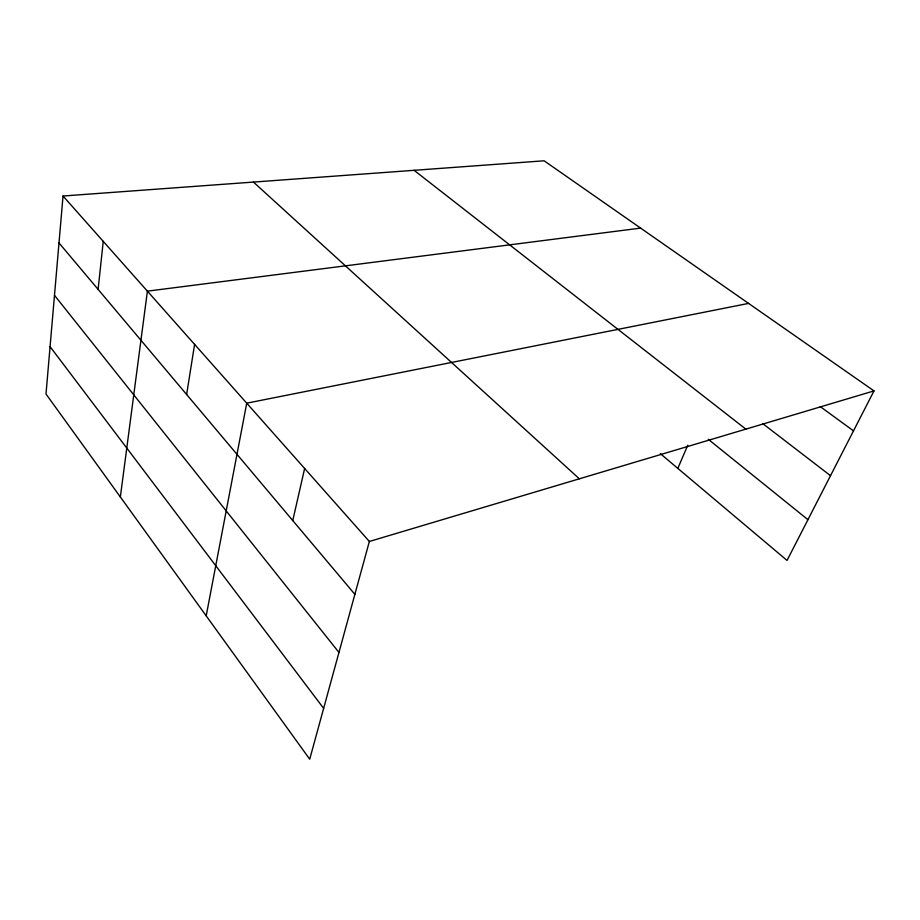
<?xml version="1.0" encoding="UTF-8"?>
<svg xmlns="http://www.w3.org/2000/svg" width="920" height="920" viewBox="0 0 920 920"><rect width="100%" height="100%" fill="white"/><g stroke="black" fill="none" stroke-linecap="round" stroke-linejoin="round"><path stroke-width="1.38" d="M63.032 196.017L46 394.013L309.718 759.207L369.357 541.466L63.032 196.017L544.122 160.793L874 390.897L787.048 560.429L660.341 453.652M98.106 289.374L103.247 241.362M120.347 496.972L147.395 291.157L640.642 228.114M186.633 394.519L194.591 344.367M206.195 615.848L246.732 403.178L748.569 303.404M292.755 520.57L304.647 468.487M677.821 468.383L687.746 445.245M369.357 541.466L874 390.897M820.226 406.582L853.495 430.882M762.956 423.775L830.519 475.686M414.092 170.303L745.844 429.134M708.25 439.277L807.944 519.673M253.425 182.068L579.347 478.814M58.995 242.926L354.878 594.343M54.487 295.332L338.962 652.452M50.071 346.633L323.644 708.377"/></g></svg>
